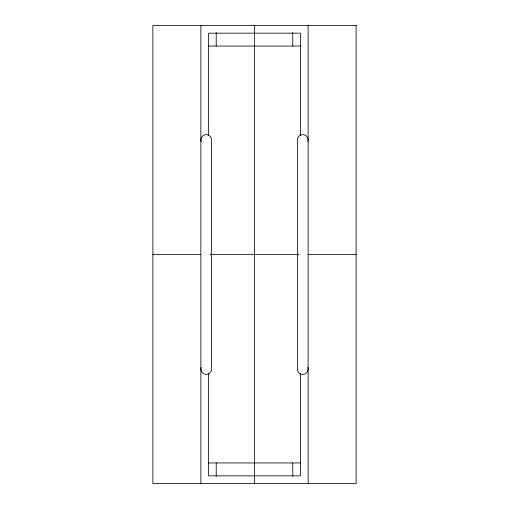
<?xml version="1.0" encoding="UTF-8"?>
<svg xmlns="http://www.w3.org/2000/svg" width="509" height="509" viewBox="0 0 509 509"><rect width="100%" height="100%" fill="white"/><g stroke="black" fill="none" stroke-linecap="round" stroke-linejoin="round"><path stroke-width="0.76" d="M210.599 254.748L211.038 254.691M297.962 254.309L298.401 254.252M208.353 46.058L300.647 46.058M152.878 254.5L200.87 254.5M211.629 254.5L297.371 254.5M308.13 254.5L356.122 254.5M208.353 462.942L300.647 462.942M297.962 254.691L298.401 254.748M210.599 254.252L211.038 254.309M308.13 25.45L308.13 483.55M300.418 135.502L300.418 33.161L208.582 33.161L208.582 135.502M300.418 373.498L300.418 475.839L208.582 475.839L208.582 373.498M297.377 141.387L297.377 367.613M292.777 32.582L292.777 46.058M292.777 462.942L292.777 476.418M254.5 25.45L254.5 483.55M216.223 32.582L216.223 46.058M216.223 462.942L216.223 476.418M211.623 141.387L211.623 367.613M200.87 25.45L200.87 483.55M201.131 141.636A5.376 5.376 0 0 1 205.827 134.618A5.376 5.376 0 0 1 211.559 140.815M297.441 140.815A5.376 5.376 0 0 1 303.173 134.618A5.376 5.376 0 0 1 307.869 141.636M211.559 368.185A5.376 5.376 0 0 1 205.827 374.382A5.376 5.376 0 0 1 201.131 367.364M307.869 367.364A5.376 5.376 0 0 1 303.173 374.382A5.376 5.376 0 0 1 297.441 368.185M356.122 25.45L152.878 25.45L152.878 483.55L356.122 483.55L356.122 25.45"/></g></svg>
